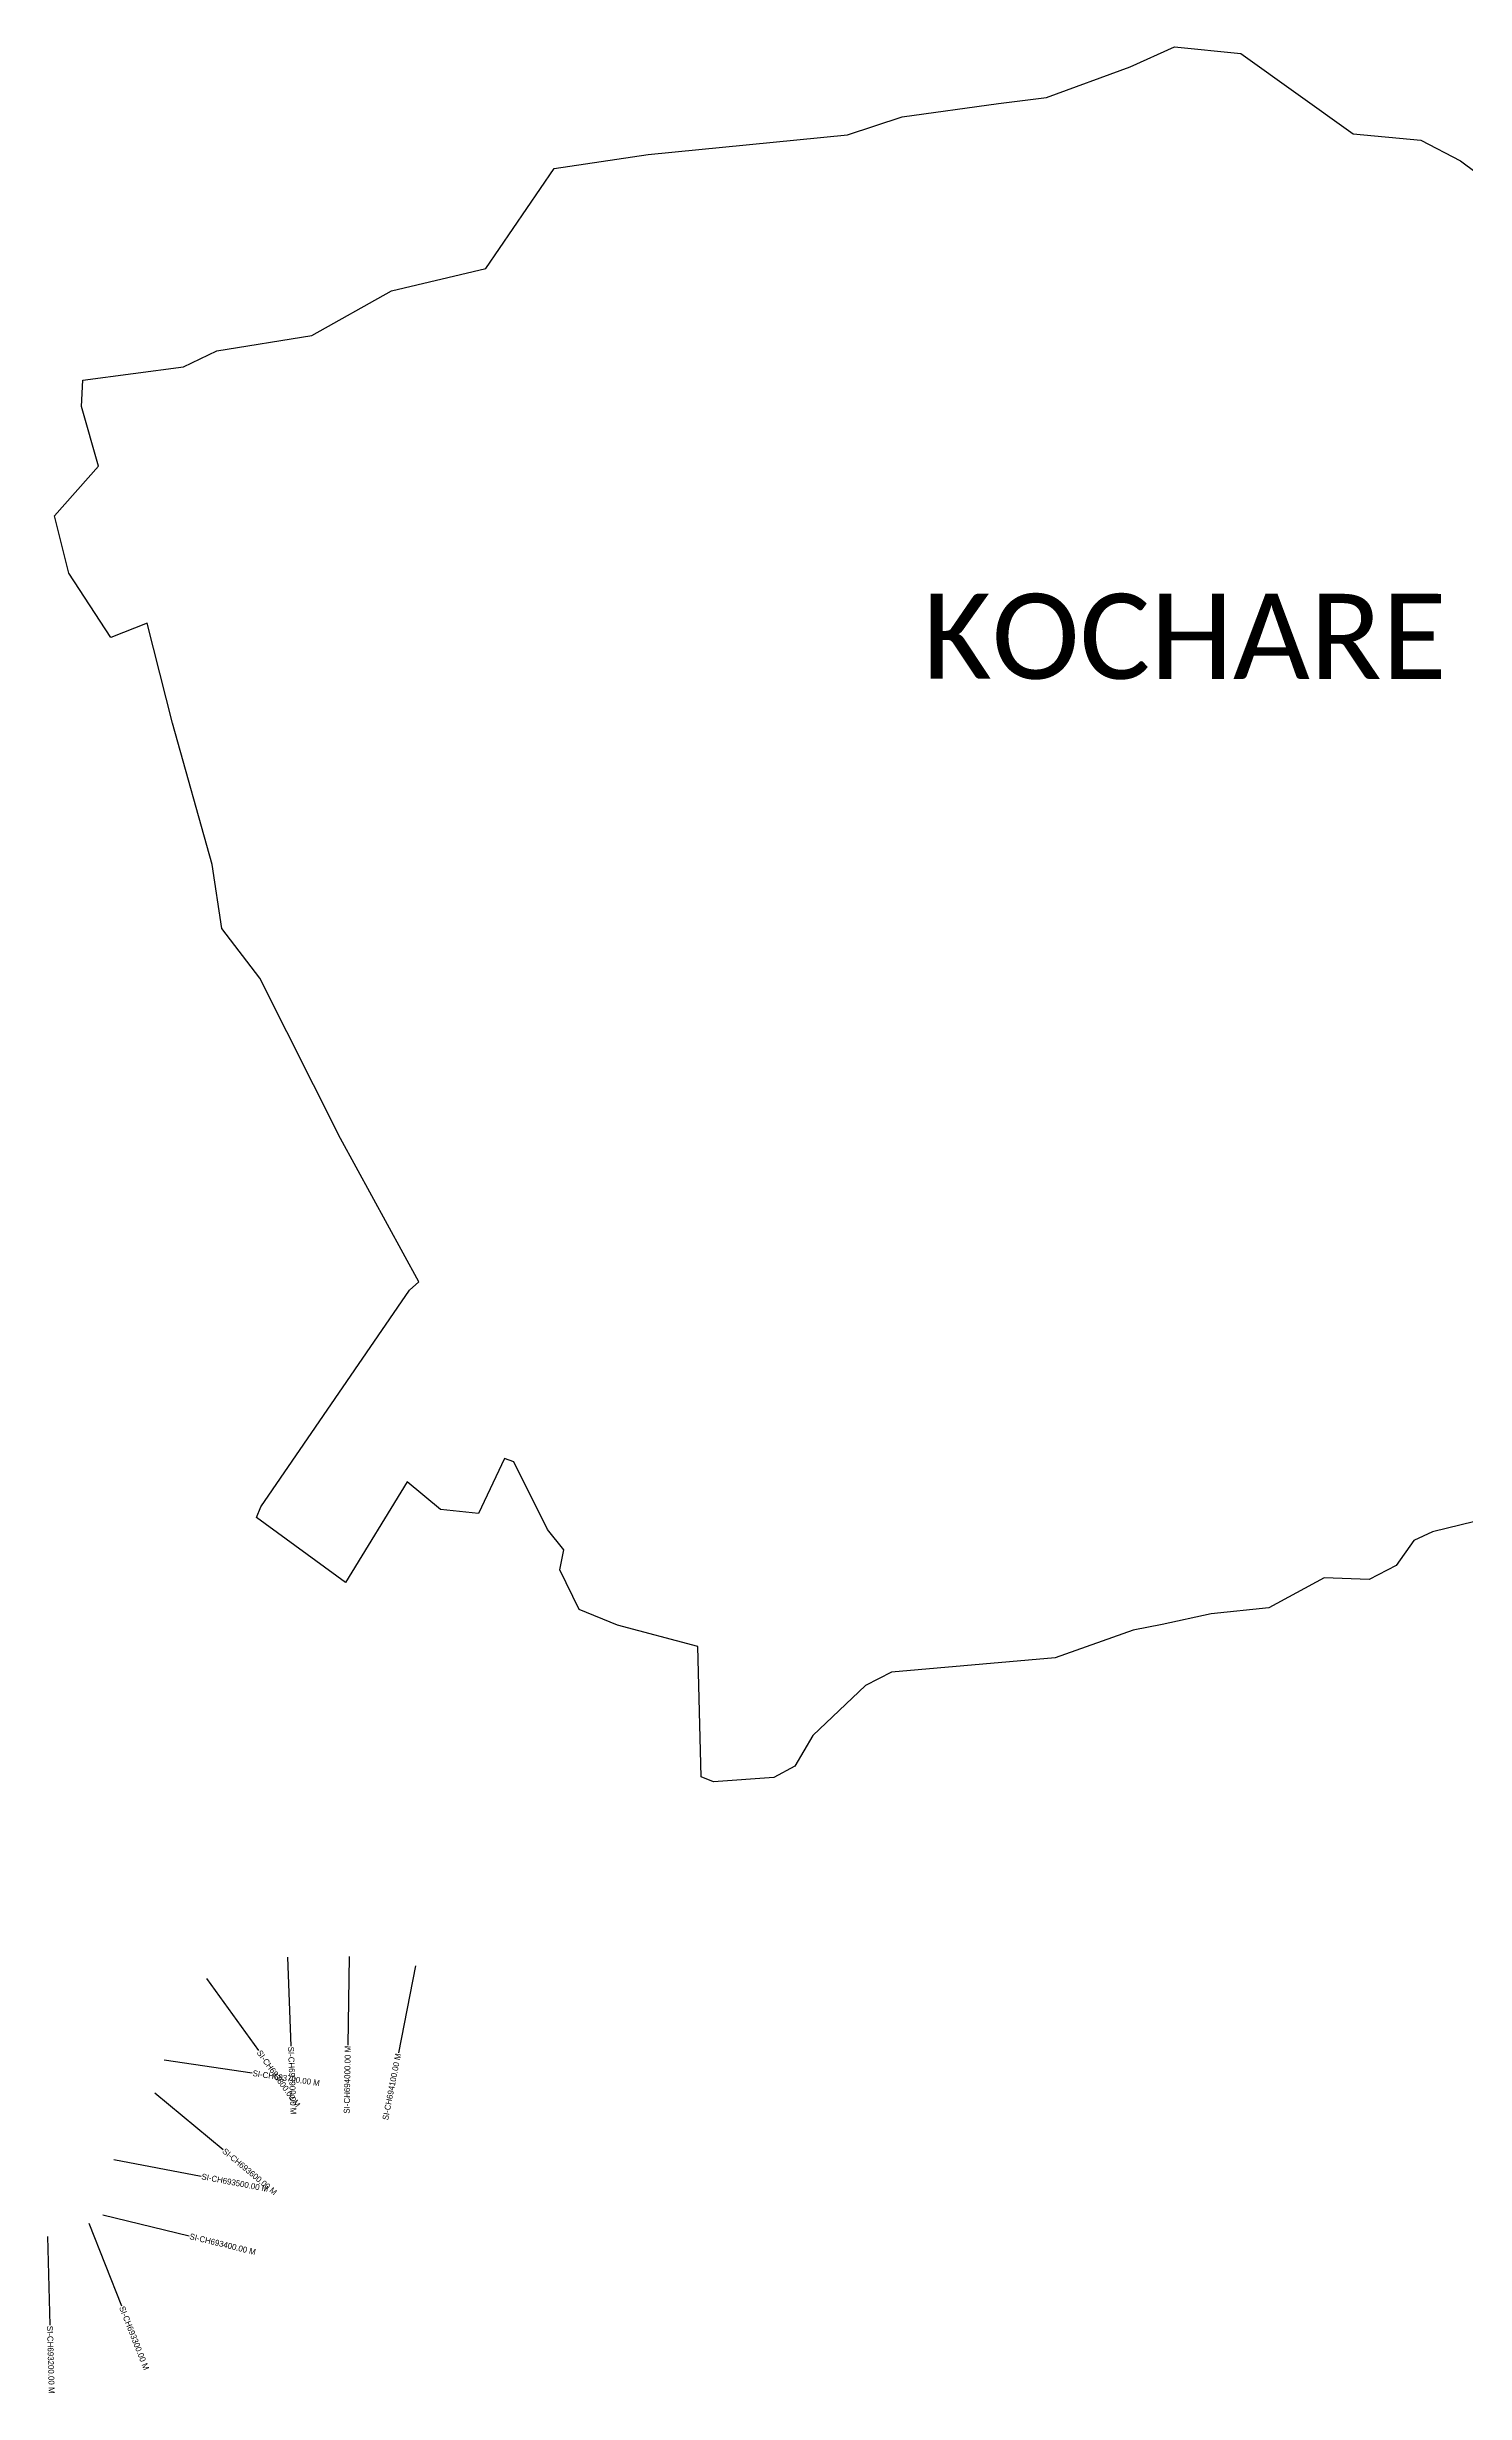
# Model space of a CAD drawing. Header units: metres. Extents: x 339539 to 346860, y 1761940 to 1765899.
# Drawn here: x 342813 to 345206, y 1761940 to 1765899 of the extents above; entities that cross this region are included whole.
import ezdxf
from ezdxf.enums import TextEntityAlignment as Align

# ---------------------------------------------------------------- set-up
doc = ezdxf.new("R2010")
doc.units = ezdxf.units.M
for name, color, linetype in [('CS', 134, 'Continuous'), ('CSMark', 6, 'Continuous'), ('VILLAGE NAME', 250, 'Continuous')]:
    doc.layers.add(name, color=color, linetype=linetype)

msp = doc.modelspace()

# ---------------------------------------------------------------- linework, layer by layer
at = {"color": 6}
for points in [[(343668.7, 1765694.5), (343827.3, 1765717.7), (344163.8, 1765751), (344256, 1765781.7), (344418.4, 1765804), (344499.6, 1765814), (344640.6, 1765865.7), (344715.5, 1765899.4), (344827.4, 1765888.5), (345017.3, 1765752.9), (345131.4, 1765742.2), (345198.1, 1765707.3), (345273.3, 1765651.7)], [(343553.3, 1765525.6), (343668.7, 1765694.5)], [(345268.7, 1763422.4), (345151.3, 1763393.8), (345119.3, 1763378.8), (345089.7, 1763336.6), (345044.2, 1763312.9), (344968.4, 1763315.7), (344874.8, 1763265.4), (344777.4, 1763255.1), (344694.9, 1763236.9), (344646, 1763227.5), (344514, 1763180.9), (344237.8, 1763156.7), (344194, 1763134.2), (344105.2, 1763050.1), (344075, 1762998.2), (344039.4, 1762979.2), (343937.6, 1762971.5), (343916.6, 1762980.1), (343911.5, 1763200.3), (343775.5, 1763236.2), (343710.9, 1763262.5), (343678.1, 1763329.4), (343684.9, 1763362.9), (343657.8, 1763397.7), (343600.9, 1763511.7), (343585, 1763517.3), (343541.3, 1763424.6), (343476.9, 1763431.3), (343420.8, 1763478.1), (343316.5, 1763307.8), (343166.6, 1763417.8), (343174, 1763435.8), (343424.9, 1763801.2), (343440.3, 1763815.6), (343308.4, 1764057.1), (343171.8, 1764327.7), (343108.1, 1764411.6), (343091.7, 1764519.5), (343024.5, 1764758.3), (342982, 1764927.1), (342920.6, 1764903), (342849.6, 1765011.2), (342825.4, 1765107.9), (342899.9, 1765191.9), (342871.2, 1765292.6), (342873.4, 1765336.9), (343043.4, 1765359.6), (343099.3, 1765386.8), (343260, 1765412.3), (343394.3, 1765487.7), (343553.3, 1765525.6)]]:
    msp.add_lwpolyline(points, dxfattribs=at)
at = {"layer": 'CS'}
for p, q in [((343218.9, 1762675.7), (343224.6, 1762525.8)), ((343322.9, 1762677.1), (343320.5, 1762527.1)), ((343434.8, 1762661.3), (343405.9, 1762514.2)), ((343082.1, 1762639.7), (343169.7, 1762518)), ((343010.7, 1762502.7), (343159, 1762480.4)), ((342994.8, 1762446.8), (343110.2, 1762351)), ((342925.5, 1762334.3), (343072.8, 1762306.1)), ((342883.7, 1762226.7), (342938.7, 1762087.2)), ((342907.1, 1762240.8), (343052.9, 1762205.3)), ((342813.9, 1762204.5), (342817.8, 1762054.6))]:
    msp.add_line(p, q, dxfattribs=at)

# ---------------------------------------------------------------- texts
at = {"layer": 'CSMark'}
for s, rotation, p in [('SI-CH693800.00 M', 305.7572, (343170.3, 1762517.2)), ('SI-CH693900.00 M', 272.1552, (343224.6, 1762524.8)), ('SI-CH693700.00 M', 351.4378, (343160, 1762480.2)), ('SI-CH693600.00 M', 320.3148, (343111, 1762350.4)), ('SI-CH693500.00 M', 349.1704, (343073.8, 1762305.9)), ('SI-CH693400.00 M', 346.2888, (343053.8, 1762205)), ('SI-CH693300.00 M', 291.5149, (342939.1, 1762086.2)), ('SI-CH693200.00 M', 271.4987, (342817.9, 1762053.6))]:
    msp.add_text(s, height=10, rotation=rotation, dxfattribs=at).set_placement(p, align=Align.MIDDLE_LEFT)
for s, rotation, p in [('SI-CH694000.00 M', 89.0929, (343320.5, 1762526.1)), ('SI-CH694100.00 M', 78.8653, (343405.7, 1762513.2))]:
    msp.add_text(s, height=10, rotation=rotation, dxfattribs=at).set_placement(p, align=Align.MIDDLE_RIGHT)
at = {"layer": 'VILLAGE NAME', "insert": (344290.8, 1764976.8), "char_height": 143.7, "attachment_point": 1, "rotation": 359.9793}
msp.add_mtext_dynamic_manual_height_columns('{\\fCalibri|b0|i0|c0|p34;KOCHARE}', width=1418, gutter_width=718.5, heights=[0], dxfattribs=at)
msp.add_mtext_dynamic_manual_height_columns('{\\fCalibri|b0|i0|c0|p34;KOCHARE}', width=1418, gutter_width=718.5, heights=[0], dxfattribs=at)

doc.saveas('drawing.dxf')
